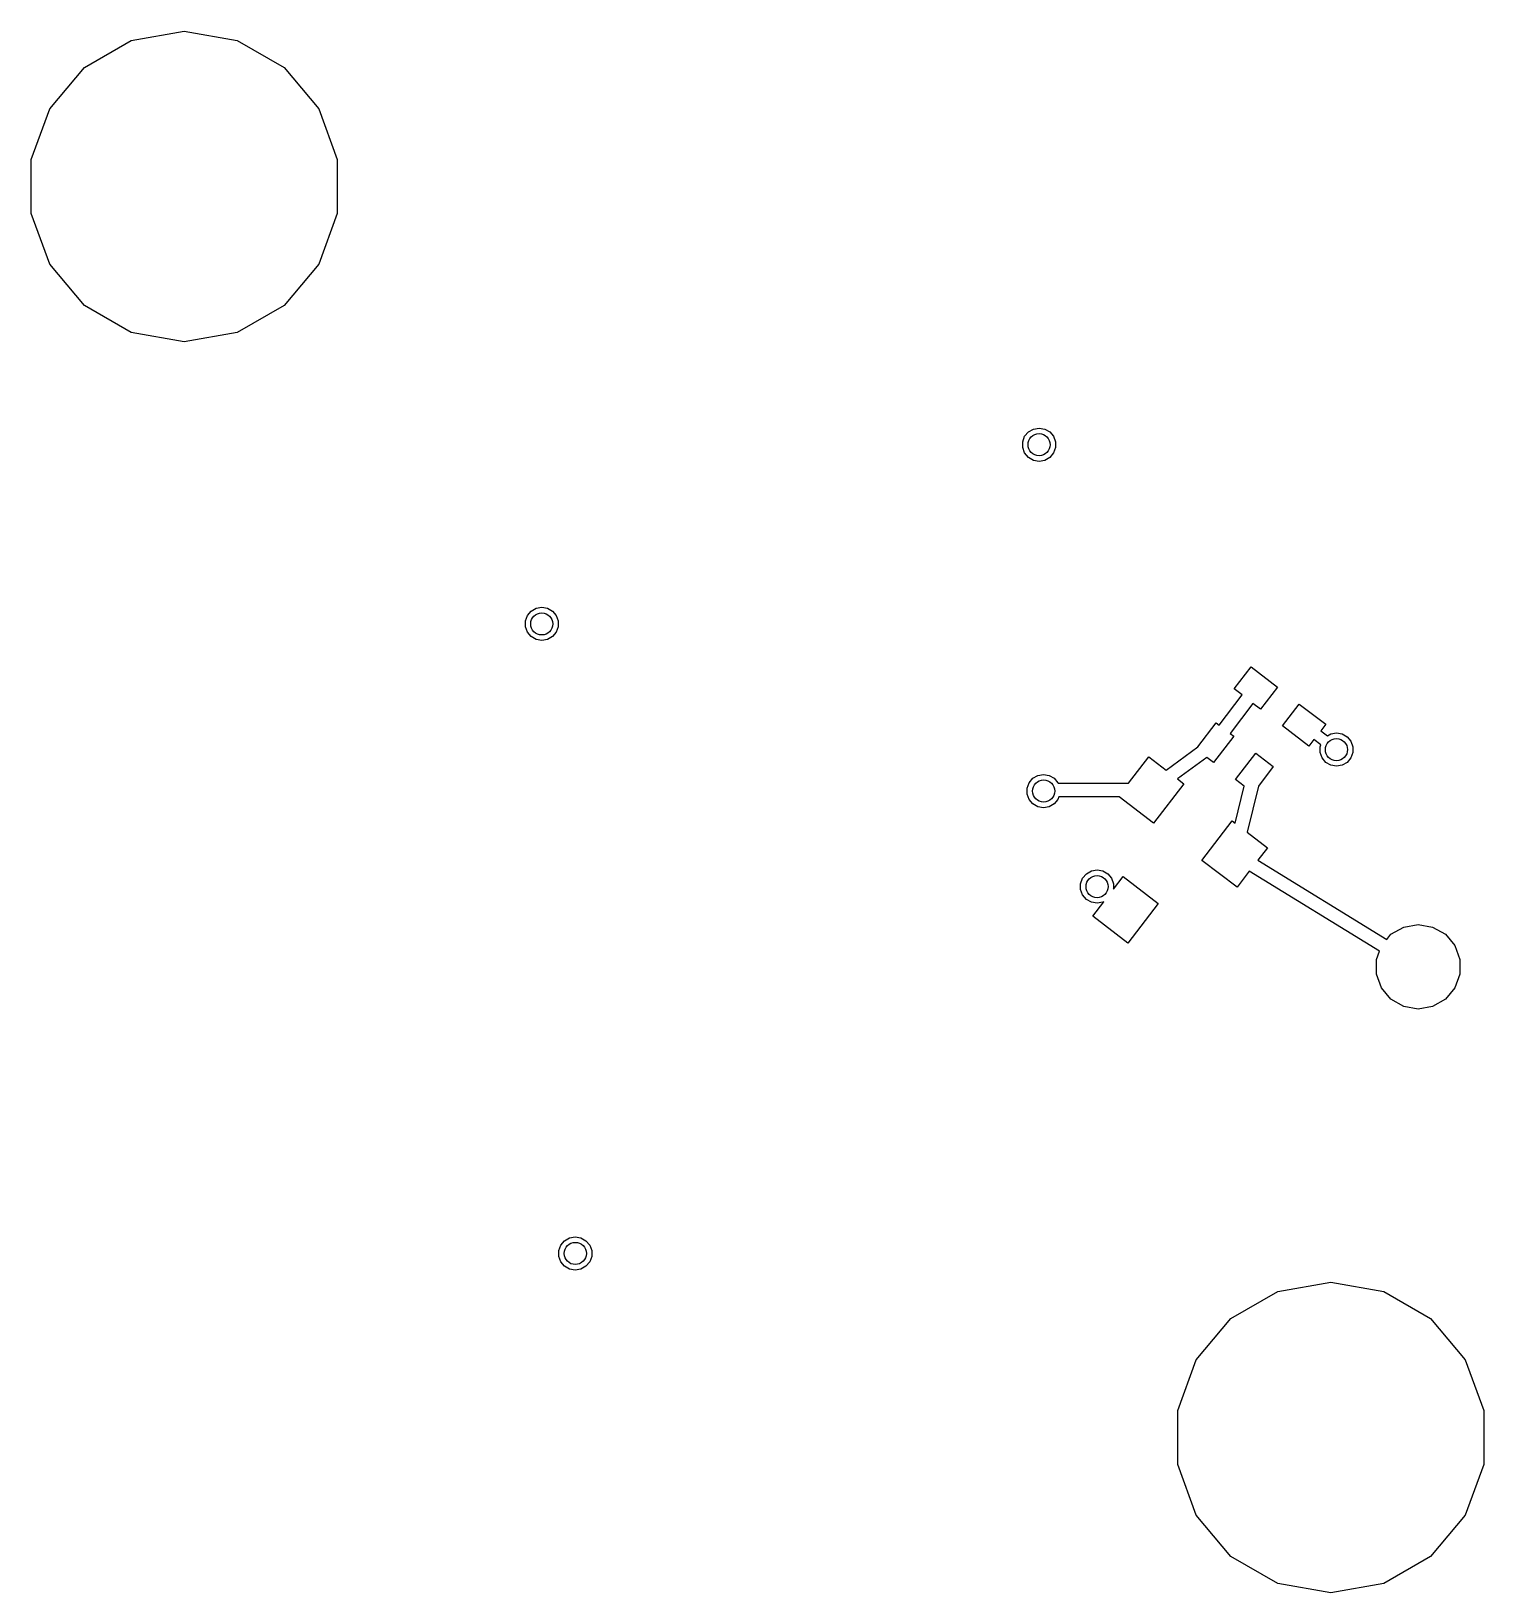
# Model space of a CAD drawing. Extents: x 85.4 to 167.1, y -165.3 to -88.8.
# Drawn here: x 88.17 to 114.4, y -164.33 to -136.13 of the extents above; entities that cross this region are included whole.
import ezdxf

# ---------------------------------------------------------------- set-up
doc = ezdxf.new("R2010")
doc.units = 0
doc.header["$MEASUREMENT"] = 0
doc.layers.add('BLACK', color=7, linetype='CONTINUOUS')

msp = doc.modelspace()

# ---------------------------------------------------------------- linework, layer by layer
at = {"layer": 'Black'}
for p, q in [((89.9727, -136.302), (90.932, -136.133)), ((90.932, -136.133), (91.8913, -136.302)), ((89.1292, -136.789), (89.9727, -136.302)), ((91.8913, -136.302), (92.7348, -136.789)), ((88.5031, -137.536), (89.1292, -136.789)), ((92.7348, -136.789), (93.3609, -137.536)), ((88.1699, -138.451), (88.5031, -137.536)), ((93.3609, -137.536), (93.6941, -138.451)), ((88.1699, -139.425), (88.1699, -138.451)), ((93.6941, -138.451), (93.6941, -139.425)), ((88.5031, -140.34), (88.1699, -139.425)), ((93.6941, -139.425), (93.3609, -140.34)), ((89.1292, -141.087), (88.5031, -140.34)), ((93.3609, -140.34), (92.7348, -141.087)), ((89.9727, -141.574), (89.1292, -141.087)), ((92.7348, -141.087), (91.8913, -141.574)), ((90.932, -141.743), (89.9727, -141.574)), ((91.8913, -141.574), (90.932, -141.743)), ((106.075, -143.547), (106.11, -143.448)), ((106.11, -143.448), (106.178, -143.368)), ((106.178, -143.368), (106.268, -143.316)), ((106.268, -143.316), (106.371, -143.298)), ((106.371, -143.298), (106.474, -143.316)), ((106.474, -143.316), (106.565, -143.368)), ((106.565, -143.368), (106.632, -143.448)), ((106.632, -143.448), (106.668, -143.547)), ((106.075, -143.651), (106.075, -143.547)), ((106.11, -143.749), (106.075, -143.651)), ((106.178, -143.829), (106.11, -143.749)), ((106.632, -143.749), (106.565, -143.829)), ((106.668, -143.651), (106.632, -143.749)), ((106.668, -143.547), (106.668, -143.651)), ((106.268, -143.882), (106.178, -143.829)), ((106.371, -143.9), (106.268, -143.882)), ((106.474, -143.882), (106.371, -143.9)), ((106.565, -143.829), (106.474, -143.882)), ((97.129, -146.684), (97.1963, -146.604)), ((97.1963, -146.604), (97.2869, -146.552)), ((97.2869, -146.552), (97.3898, -146.534)), ((97.3898, -146.534), (97.4928, -146.552)), ((97.4928, -146.552), (97.5834, -146.604)), ((97.5834, -146.604), (97.6506, -146.684)), ((97.0933, -146.782), (97.129, -146.684)), ((97.0933, -146.887), (97.0933, -146.782)), ((97.129, -146.985), (97.0933, -146.887)), ((97.6506, -146.684), (97.6864, -146.782)), ((97.6864, -146.887), (97.6506, -146.985)), ((97.6864, -146.782), (97.6864, -146.887)), ((97.1963, -147.065), (97.129, -146.985)), ((97.2869, -147.118), (97.1963, -147.065)), ((97.3898, -147.136), (97.2869, -147.118)), ((97.4928, -147.118), (97.3898, -147.136)), ((97.5834, -147.065), (97.4928, -147.118)), ((97.6506, -146.985), (97.5834, -147.065)), ((109.893, -148.009), (110.198, -147.612)), ((110.198, -147.612), (110.674, -147.978)), ((110.035, -148.118), (109.893, -148.009)), ((110.674, -147.978), (110.369, -148.374)), ((109.625, -148.665), (110.035, -148.118)), ((110.233, -148.27), (109.824, -148.817)), ((110.369, -148.374), (110.233, -148.27)), ((110.766, -148.679), (111.07, -148.282)), ((111.07, -148.282), (111.546, -148.647)), ((109.237, -149.054), (109.569, -148.622)), ((109.886, -148.865), (109.521, -149.341)), ((109.569, -148.622), (109.625, -148.665)), ((109.824, -148.817), (109.886, -148.865)), ((111.242, -149.044), (110.766, -148.679)), ((111.546, -148.647), (111.456, -148.765)), ((111.456, -148.765), (111.578, -148.857)), ((111.578, -148.857), (111.638, -148.823)), ((111.638, -148.823), (111.741, -148.804)), ((111.741, -148.804), (111.844, -148.823)), ((111.844, -148.823), (111.934, -148.875)), ((111.934, -148.875), (112.002, -148.955)), ((108.667, -149.477), (109.237, -149.054)), ((111.334, -148.923), (111.242, -149.044)), ((111.458, -149.017), (111.334, -148.923)), ((111.444, -149.053), (111.458, -149.017)), ((111.444, -149.158), (111.444, -149.053)), ((111.48, -149.256), (111.444, -149.158)), ((112.002, -148.955), (112.037, -149.053)), ((112.037, -149.158), (112.002, -149.256)), ((112.037, -149.053), (112.037, -149.158)), ((107.986, -149.71), (108.35, -149.234)), ((108.35, -149.234), (108.667, -149.477)), ((109.397, -149.246), (108.873, -149.635)), ((109.521, -149.341), (109.397, -149.246)), ((109.918, -149.646), (110.283, -149.17)), ((110.283, -149.17), (110.6, -149.413)), ((110.6, -149.413), (110.33, -149.765)), ((111.547, -149.336), (111.48, -149.256)), ((111.638, -149.389), (111.547, -149.336)), ((111.741, -149.407), (111.638, -149.389)), ((111.844, -149.389), (111.741, -149.407)), ((111.934, -149.336), (111.844, -149.389)), ((112.002, -149.256), (111.934, -149.336)), ((106.155, -149.802), (106.191, -149.704)), ((106.191, -149.704), (106.258, -149.624)), ((106.258, -149.624), (106.349, -149.571)), ((106.349, -149.571), (106.452, -149.553)), ((106.452, -149.553), (106.555, -149.571)), ((106.555, -149.571), (106.645, -149.624)), ((106.645, -149.624), (106.712, -149.704)), ((106.712, -149.704), (106.715, -149.71)), ((106.715, -149.71), (107.986, -149.71)), ((108.985, -149.721), (108.437, -150.435)), ((108.873, -149.635), (108.985, -149.721)), ((110.073, -149.765), (109.918, -149.646)), ((106.155, -149.907), (106.155, -149.802)), ((106.191, -150.005), (106.155, -149.907)), ((106.258, -150.085), (106.191, -150.005)), ((106.712, -150.005), (106.645, -150.085)), ((106.729, -149.96), (106.712, -150.005)), ((107.818, -149.96), (106.729, -149.96)), ((108.437, -150.435), (107.818, -149.96)), ((109.91, -150.431), (110.073, -149.765)), ((110.33, -149.765), (110.126, -150.597)), ((106.349, -150.137), (106.258, -150.085)), ((106.452, -150.156), (106.349, -150.137)), ((106.555, -150.137), (106.452, -150.156)), ((106.645, -150.085), (106.555, -150.137)), ((109.31, -151.105), (109.858, -150.391)), ((109.858, -150.391), (109.91, -150.431)), ((110.126, -150.597), (110.493, -150.878)), ((109.945, -151.592), (109.31, -151.105)), ((110.493, -150.878), (110.32, -151.102)), ((110.32, -151.102), (112.649, -152.532)), ((107.157, -151.429), (107.224, -151.349)), ((107.224, -151.349), (107.315, -151.296)), ((107.315, -151.296), (107.418, -151.278)), ((107.418, -151.278), (107.521, -151.296)), ((107.521, -151.296), (107.611, -151.349)), ((107.611, -151.349), (107.679, -151.429)), ((107.714, -151.624), (107.887, -151.399)), ((107.887, -151.399), (108.521, -151.886)), ((110.167, -151.302), (109.945, -151.592)), ((112.518, -152.745), (110.167, -151.302)), ((107.121, -151.527), (107.157, -151.429)), ((107.121, -151.632), (107.121, -151.527)), ((107.157, -151.73), (107.121, -151.632)), ((107.679, -151.429), (107.714, -151.527)), ((107.714, -151.527), (107.714, -151.624)), ((107.224, -151.81), (107.157, -151.73)), ((107.315, -151.862), (107.224, -151.81)), ((107.418, -151.881), (107.315, -151.862)), ((107.339, -152.113), (107.54, -151.852)), ((107.521, -151.862), (107.418, -151.881)), ((107.54, -151.852), (107.521, -151.862)), ((108.521, -151.886), (107.973, -152.6)), ((107.973, -152.6), (107.339, -152.113)), ((112.955, -152.309), (113.217, -152.262)), ((113.217, -152.262), (113.478, -152.309)), ((112.649, -152.532), (112.725, -152.441)), ((112.725, -152.441), (112.955, -152.309)), ((113.478, -152.309), (113.708, -152.441)), ((113.708, -152.441), (113.879, -152.645)), ((112.463, -152.894), (112.518, -152.745)), ((113.879, -152.645), (113.97, -152.894)), ((112.463, -153.16), (112.463, -152.894)), ((113.97, -152.894), (113.97, -153.16)), ((112.554, -153.41), (112.463, -153.16)), ((113.97, -153.16), (113.879, -153.41)), ((112.725, -153.613), (112.554, -153.41)), ((112.955, -153.746), (112.725, -153.613)), ((113.708, -153.613), (113.478, -153.746)), ((113.879, -153.41), (113.708, -153.613)), ((113.217, -153.792), (112.955, -153.746)), ((113.478, -153.746), (113.217, -153.792)), ((97.8914, -157.921), (97.9944, -157.903)), ((97.9944, -157.903), (98.0974, -157.921)), ((97.6978, -158.152), (97.7336, -158.053)), ((97.6978, -158.256), (97.6978, -158.152)), ((97.7336, -158.053), (97.8008, -157.973)), ((97.8008, -157.973), (97.8914, -157.921)), ((98.0974, -157.921), (98.1879, -157.973)), ((98.1879, -157.973), (98.2552, -158.053)), ((98.2552, -158.053), (98.2909, -158.152)), ((98.2909, -158.152), (98.2909, -158.256)), ((97.7336, -158.354), (97.6978, -158.256)), ((97.8008, -158.434), (97.7336, -158.354)), ((97.8914, -158.487), (97.8008, -158.434)), ((98.1879, -158.434), (98.0974, -158.487)), ((98.2552, -158.354), (98.1879, -158.434)), ((98.2909, -158.256), (98.2552, -158.354)), ((97.9944, -158.505), (97.8914, -158.487)), ((98.0974, -158.487), (97.9944, -158.505)), ((110.68, -158.891), (111.639, -158.721)), ((111.639, -158.721), (112.599, -158.891)), ((109.836, -159.378), (110.68, -158.891)), ((112.599, -158.891), (113.442, -159.378)), ((109.21, -160.124), (109.836, -159.378)), ((113.442, -159.378), (114.068, -160.124)), ((108.877, -161.039), (109.21, -160.124)), ((114.068, -160.124), (114.401, -161.039)), ((108.877, -162.013), (108.877, -161.039)), ((114.401, -161.039), (114.401, -162.013)), ((109.21, -162.928), (108.877, -162.013)), ((114.401, -162.013), (114.068, -162.928)), ((109.836, -163.675), (109.21, -162.928)), ((114.068, -162.928), (113.442, -163.675)), ((110.68, -164.162), (109.836, -163.675)), ((113.442, -163.675), (112.599, -164.162)), ((111.639, -164.331), (110.68, -164.162)), ((112.599, -164.162), (111.639, -164.331))]:
    msp.add_line(p, q, dxfattribs=at)
for centre in [(106.371, -143.599), (97.3898, -146.835), (111.741, -149.106), (106.452, -149.854), (107.418, -151.579), (97.9944, -158.204)]:
    msp.add_circle(centre, 0.2, dxfattribs=at)

doc.saveas('drawing.dxf')
